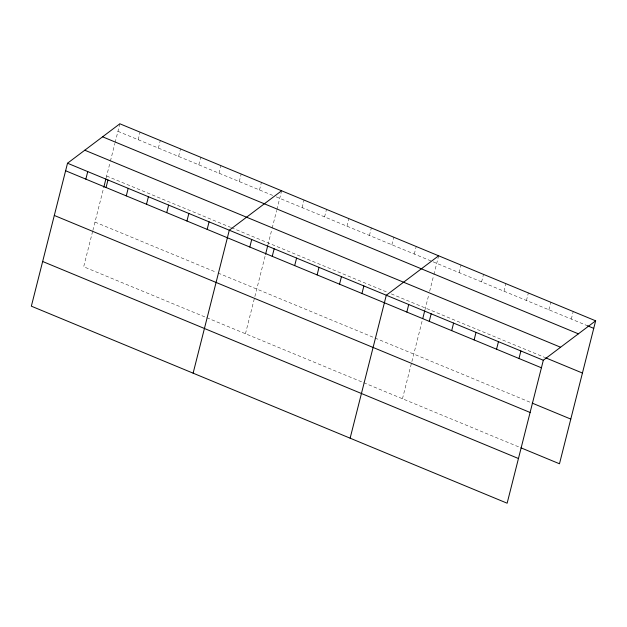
<?xml version="1.0" encoding="UTF-8"?>
<svg xmlns="http://www.w3.org/2000/svg" width="627" height="627" viewBox="0 0 627 627"><rect width="100%" height="100%" fill="white"/><g stroke="black" fill="none" stroke-linecap="round" stroke-linejoin="round"><path stroke-width="0.47" stroke-dasharray="3.13 2.35" d="M92.631 231.371L83.681 266.749L205.013 316.996M92.867 230.446L103.549 188.241M106.167 177.903L110.172 162.056M110.407 161.123L114.882 143.434M115.117 142.509L119.859 123.793M138.167 139.711L140.08 132.172M158.388 148.082L160.3 140.542M178.609 156.452L180.521 148.92M198.83 164.83L200.742 157.291M219.05 173.201L220.963 165.661M239.279 181.579L241.183 174.04M259.5 189.95L261.404 182.41M245.455 333.736L265.558 254.288M267.933 244.891L271.946 229.043M272.181 228.11L276.656 210.429M276.891 209.496L281.39 191.729M302.151 207.608L304.056 200.076M324.582 216.903L326.487 209.363M347.005 226.19L348.918 218.651M369.436 235.478L371.349 227.938M391.867 244.765L393.78 237.225M414.298 254.053L416.21 246.513M402.463 398.756L422.567 319.3M424.949 309.903L428.719 294.996M429.66 291.273L433.665 275.441M433.9 274.508L438.398 256.741M459.16 272.627L461.064 265.088M481.591 281.915L483.495 274.375M504.022 291.202L505.926 283.663M526.453 300.49L528.357 292.95M548.884 309.777L550.788 302.245M571.315 319.072L573.219 311.533M117.947 131.333L272.682 195.412M276.201 196.87L432.246 261.483M433.139 261.851L587.46 325.758M106.637 176.022L230.603 227.358M231.481 227.719L387.737 292.425M391.326 293.906L544.753 357.437M94.99 222.068L216.315 272.306M218.078 273.035L531.304 402.738M206.769 317.717L520.002 447.427"/><path stroke-width="0.94" d="M67.52 163.224L31.35 306.18L507.141 503.207L543.319 360.251L595.65 320.82L119.859 123.793L67.52 163.224L543.319 360.251M85.836 179.142L87.741 171.602M103.784 187.301L105.924 178.844M106.057 187.512L107.969 179.973M126.278 195.883L128.19 188.343M146.499 204.261L148.411 196.721M166.719 212.631L168.632 205.092M186.94 221.01L188.852 213.47M207.161 229.38L209.073 221.84M193.124 373.167L229.294 230.211L281.625 190.78M249.812 247.038L251.725 239.498M265.558 254.288L267.698 245.831M272.243 256.325L274.156 248.794M294.674 265.621L296.587 258.081M317.105 274.908L319.018 267.368M339.536 284.196L341.449 276.656M361.967 293.483L363.872 285.943M350.132 438.187L386.303 295.231L438.641 255.8M406.829 312.058L408.733 304.518M422.81 318.359L424.706 310.843M429.26 321.345L431.164 313.806M451.691 330.633L453.595 323.093M474.122 339.92L476.026 332.381M496.553 349.208L498.457 341.676M518.984 358.503L520.888 350.963M595.65 320.82L559.48 463.776L520.896 447.796M587.46 325.758L593.745 328.36M102.585 136.811L578.384 333.83M84.794 150.214L560.585 347.233M545.647 357.813L582.436 373.041M65.616 170.763L541.407 367.79M532.205 403.114L570.782 419.087M54.306 215.453L530.105 412.472M42.66 261.498L518.451 458.517"/></g></svg>
